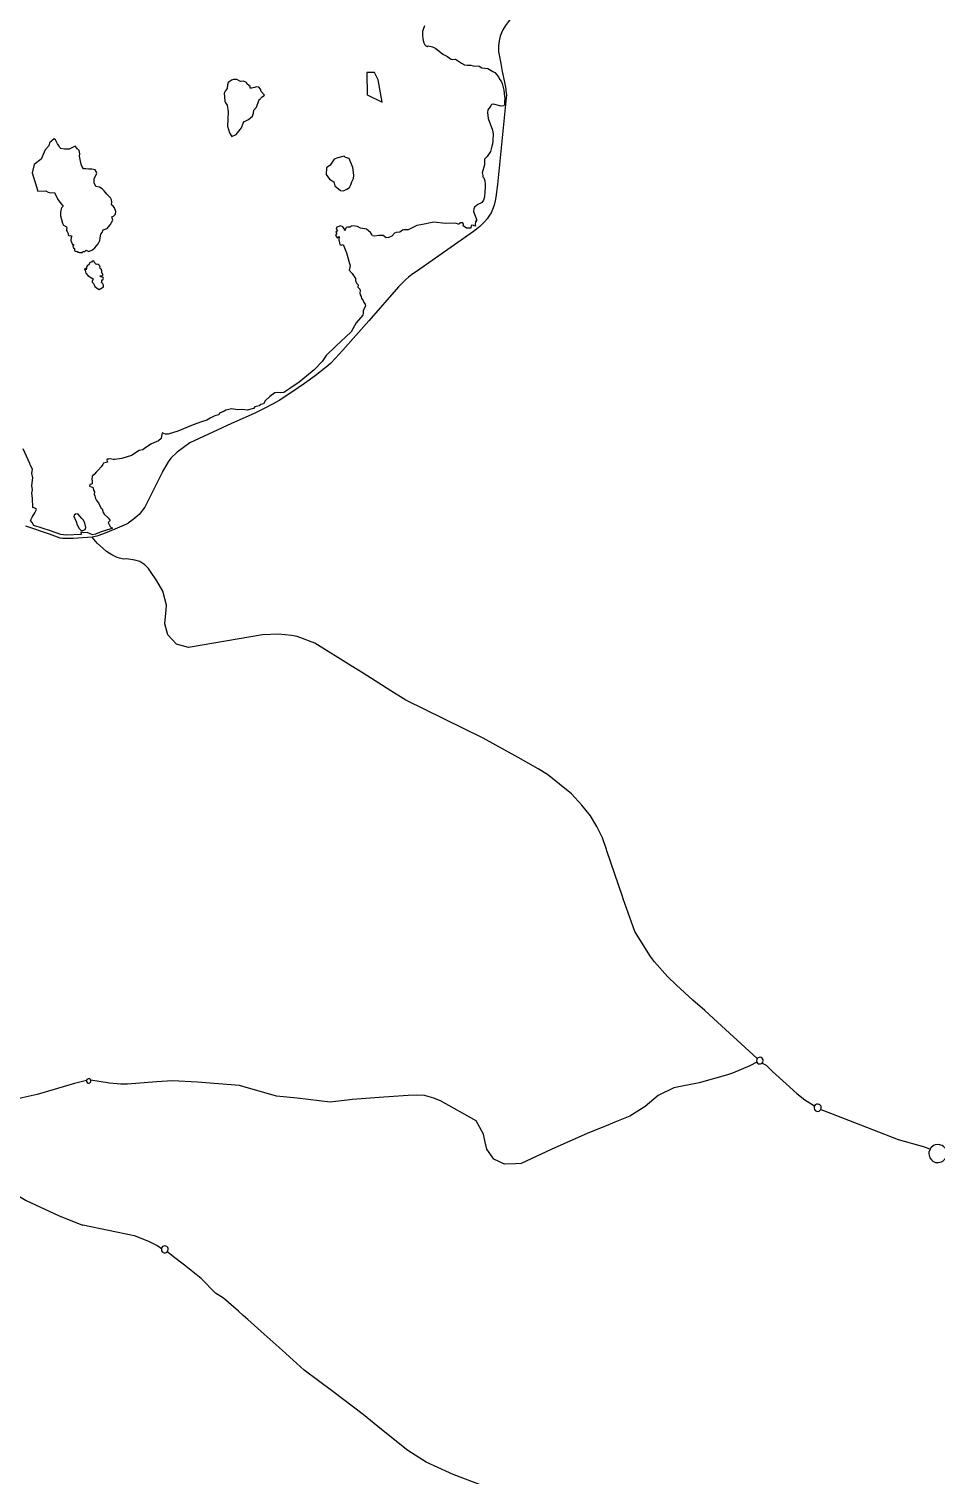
# Model space of a CAD drawing. Extents: x 0 to 452, y 0 to 685.
# Drawn here: x 127.9 to 170.4, y 422.4 to 490.2 of the extents above; entities that cross this region are included whole.
import ezdxf

# ---------------------------------------------------------------- set-up
doc = ezdxf.new("R2010")
doc.units = 0
doc.layers.get('0').update_dxf_attribs({"linetype": 'CONTINUOUS'})

msp = doc.modelspace()

# ---------------------------------------------------------------- linework, layer by layer
at = {"color": 2}
for points in [[(150.744149, 491.001623), (150.37263, 490.544114), (150.238134, 490.357804), (150.115764, 490.149444), (150.051823, 490.017153), (149.990087, 489.858403), (149.959219, 489.720599), (149.923941, 489.550825), (149.901893, 489.373333), (149.899687, 489.250963), (149.911814, 489.125287), (149.931658, 488.989687), (150.011033, 488.576276), (150.082691, 488.202552), (150.189627, 487.704253), (150.232622, 487.473845), (150.249158, 487.35809), (150.256875, 487.297457), (150.269002, 487.205955), (150.275616, 487.114453), (150.272309, 486.970035)], [(150.272309, 486.970035), (149.853386, 482.905373), (149.783932, 482.308958), (149.751962, 482.139184), (149.700148, 481.940746), (149.630694, 481.734592), (149.557934, 481.576944), (149.46092, 481.421502)], [(149.46092, 481.421502), (149.374931, 481.29362), (149.258073, 481.154713), (149.038689, 480.946354), (148.879939, 480.80855), (148.735521, 480.708229), (146.070946, 478.839609), (145.887943, 478.723854), (145.689505, 478.571719), (145.540677, 478.439427), (145.359879, 478.255321), (145.216562, 478.116415), (143.826398, 476.52671), (142.613724, 475.140955), (142.274175, 474.765026), (142.032743, 474.518082), (141.830998, 474.342795), (141.310651, 473.942613), (140.81125, 473.58763), (140.214835, 473.179731), (139.625035, 472.791675), (139.347222, 472.63072), (138.929401, 472.416849), (138.452049, 472.182031), (137.399227, 471.713498), (135.440208, 470.809505), (134.840486, 470.366328), (134.54724, 470.078594), (134.419358, 469.911024), (134.150365, 469.434774), (134.13934, 469.411623), (133.336771, 467.787743), (133.065573, 467.447092), (132.789965, 467.207864), (132.552943, 467.044705), (132.526484, 467.025963), (132.463646, 466.992891), (131.919045, 466.75697), (131.398698, 466.543099), (131.081198, 466.437266), (130.864019, 466.379939)], [(130.864019, 466.379939), (129.973255, 466.327023), (129.471649, 466.328125), (129.366918, 466.340252), (128.854288, 466.528767), (127.750755, 466.899184)], [(132.336866, 465.356884), (132.146146, 465.396571), (132.040312, 465.436259), (131.780139, 465.556424), (131.540912, 465.708559), (131.102144, 466.109844), (130.864019, 466.379939)], [(132.466953, 465.363498), (132.336866, 465.356884)], [(135.369653, 461.206232), (134.821745, 461.377109), (134.41605, 461.809262), (134.272734, 462.328507), (134.325651, 462.981146), (134.33888, 463.195017), (134.181233, 463.849861), (133.900113, 464.344852), (133.560564, 464.822205), (133.497726, 464.919219), (133.336771, 465.091198), (133.092031, 465.235616), (132.862726, 465.309479), (132.466953, 465.363498)], [(162.03855, 441.953385), (160.166623, 443.651128), (159.582335, 444.199037), (159.015686, 444.69513), (158.250599, 445.389662), (157.832778, 445.799766), (157.225338, 446.487682), (157.076511, 446.670686), (157.029106, 446.729114), (156.303707, 447.898793), (155.756901, 449.439991), (155.718316, 449.551337), (154.992917, 451.677925), (154.966458, 451.755095), (154.782352, 452.297491), (154.50895, 452.823351), (154.22342, 453.329366), (153.819931, 453.82546), (153.326042, 454.355729), (152.208177, 455.267439), (151.771615, 455.520998), (150.835651, 456.065599), (149.19303, 456.967387), (145.561623, 458.743403), (144.856068, 459.189887), (143.567326, 460.005686), (142.998472, 460.358463), (141.297422, 461.414592), (140.472804, 461.723273), (140.198299, 461.769575), (139.614011, 461.84454), (138.844514, 461.79934), (135.369653, 461.206232)], [(162.03855, 441.953385), (162.012092, 441.904878), (162.003273, 441.850859), (162.020912, 441.781406), (162.053984, 441.737309), (162.100287, 441.707543), (162.132257, 441.697621), (162.187379, 441.696519), (162.240295, 441.71526), (162.272266, 441.740616), (162.304236, 441.785816), (162.318568, 441.838732), (162.313056, 441.899366), (162.271163, 441.967717), (162.225963, 441.998585), (162.181866, 442.010712), (162.126745, 442.008507), (162.076033, 441.987561), (162.03855, 441.953385)], [(162.020912, 441.781406), (161.683568, 441.613837), (160.878793, 441.261059), (160.642873, 441.186094), (159.31224, 440.81237), (158.122717, 440.578655), (157.39842, 440.217057), (156.779957, 439.703325), (156.068889, 439.248021), (155.363333, 438.964696), (154.844088, 438.756337), (154.095538, 438.455373), (152.380156, 437.684774), (150.967943, 437.031033), (150.702257, 437.018906), (150.186319, 436.995755), (149.695738, 437.241597), (149.358394, 437.707925), (149.314297, 437.907465), (149.301068, 437.948255), (149.206259, 438.407969), (148.867812, 439.038559), (147.186606, 439.972318), (146.913203, 440.078151)], [(162.272266, 441.740616), (162.44645, 441.635885), (162.688984, 441.40217), (162.746311, 441.345946), (163.38572, 440.761658), (163.895043, 440.309662), (164.262153, 440.020825), (164.720764, 439.738602)], [(130.601641, 440.929227), (130.036094, 440.787014), (128.288741, 440.271076), (127.573264, 440.114531), (126.957005, 439.972318)], [(130.757083, 440.817882), (130.786849, 440.846545), (130.804488, 440.89395), (130.797873, 440.944662), (130.77803, 440.97553), (130.748264, 440.997578), (130.712986, 441.008602), (130.675504, 441.005295), (130.642431, 440.989861), (130.617075, 440.963403), (130.601641, 440.929227), (130.602743, 440.876311), (130.630304, 440.831111), (130.675504, 440.805755), (130.717396, 440.80355), (130.757083, 440.817882)], [(146.913203, 440.078151), (146.879028, 440.09138), (146.431441, 440.215955), (146.078663, 440.235799), (145.674071, 440.225877), (144.534158, 440.13658), (143.048082, 440.026337), (142.943351, 440.01421), (142.017309, 439.901762), (140.477213, 440.1002), (139.508177, 440.18178), (138.040842, 440.613932), (137.774054, 440.683385), (135.801806, 440.849852), (134.626615, 440.912691), (133.878064, 440.854262), (132.518768, 440.749531), (132.212292, 440.748429), (131.68092, 440.799141), (130.797873, 440.944662)], [(164.86849, 439.820182), (164.810061, 439.81026), (164.757144, 439.780495), (164.720764, 439.738602), (164.698715, 439.683481), (164.696511, 439.622847), (164.718559, 439.560009), (164.757144, 439.513707), (164.808958, 439.483941), (164.882821, 439.475121), (164.94125, 439.490556), (164.989757, 439.525833), (165.01842, 439.564418), (165.038264, 439.620642), (165.036059, 439.681276), (165.025035, 439.718759), (164.990859, 439.768368), (164.942352, 439.803646), (164.86849, 439.820182)], [(165.01842, 439.564418), (165.469314, 439.397951), (167.443768, 438.628455), (168.639905, 438.157717), (169.874627, 437.813759), (170.133698, 437.711232)], [(170.521754, 437.07513), (170.666172, 437.108203), (170.736727, 437.145686), (170.843663, 437.247109), (170.884453, 437.313255), (170.927448, 437.509488), (170.867917, 437.71895), (170.770903, 437.830295), (170.702552, 437.876597), (170.528368, 437.925104), (170.381745, 437.908568), (170.291345, 437.869982), (170.177795, 437.775174), (170.133698, 437.711232), (170.084088, 437.572326), (170.077474, 437.48303), (170.128186, 437.297821), (170.205356, 437.212934), (170.26158, 437.150095), (170.396076, 437.088359), (170.521754, 437.07513)], [(123.204332, 435.869071), (123.317882, 435.822769), (123.762162, 435.848125), (124.350859, 435.905451), (124.841441, 435.930807), (125.409193, 435.946241), (125.711259, 435.966085), (126.034271, 435.994748), (126.281215, 435.998056), (126.823611, 435.859149), (127.767292, 435.301319), (129.279826, 434.593559), (130.407613, 434.147075), (130.431866, 434.162509), (132.825243, 433.656493), (133.503238, 433.401832), (133.942005, 433.176936), (134.11178, 433.056771)], [(134.431484, 432.997239), (134.425972, 433.053463), (134.401719, 433.105278), (134.366441, 433.141658), (134.315729, 433.167014), (134.259505, 433.173628), (134.215408, 433.164809), (134.164696, 433.137248), (134.128316, 433.094253), (134.11178, 433.056771), (134.105165, 433.000547), (134.118394, 432.94322), (134.150365, 432.896918), (134.163594, 432.886996), (134.196667, 432.862743), (134.238559, 432.849514), (134.295886, 432.848412), (134.348802, 432.868255), (134.37967, 432.890304), (134.413845, 432.935503), (134.431484, 432.997239)], [(149.262483, 421.892457), (147.789636, 422.466823), (147.60553, 422.545095), (146.515226, 423.037882), (145.65092, 423.58579), (144.423915, 424.57467), (143.558507, 425.276918), (142.146293, 426.342969), (140.794713, 427.353898), (139.768351, 428.279939), (138.918377, 429.037309), (138.152187, 429.730738), (137.944931, 429.917049), (137.721137, 430.114384), (137.011172, 430.72513), (136.646268, 430.96105), (135.966068, 431.642352), (135.187752, 432.269635), (134.671814, 432.662101), (134.498733, 432.795495), (134.37967, 432.890304)]]:
    msp.add_lwpolyline(points, dxfattribs=at)
at = {"color": 7}
for points in [[(146.439158, 490.340165), (146.377422, 490.165981), (146.345451, 490.082196), (146.350963, 489.862812), (146.357578, 489.766901), (146.369705, 489.650043), (146.4127, 489.5398), (146.461207, 489.450503), (146.506406, 489.411918), (146.55822, 489.38105), (146.606727, 489.403099), (146.817292, 489.362309), (146.974939, 489.275217), (147.299054, 489.019453), (147.51954, 488.912517), (147.617656, 488.830937), (147.691519, 488.779123), (147.744436, 488.770304), (147.878932, 488.783533), (147.895469, 488.778021), (148.175486, 488.5873), (148.311085, 488.51895), (148.451094, 488.498003), (148.603229, 488.496901), (148.718984, 488.467135), (148.99349, 488.446189), (149.129088, 488.378941), (149.400287, 488.34697), (149.647231, 488.211371), (149.738733, 488.154045), (149.899687, 487.946788), (149.949297, 487.848672), (150.036389, 487.749453), (150.079384, 487.637005), (150.152144, 487.334939), (150.176398, 487.189418), (150.189627, 487.022951), (150.206163, 486.957908), (150.190729, 486.793646), (150.18191, 486.688915), (150.171988, 486.628281), (150.153247, 486.599618), (150.037491, 486.581979), (149.673689, 486.666866), (149.577778, 486.655842), (149.540295, 486.602925), (149.401389, 486.406693), (149.389262, 486.285425), (149.421233, 486.00651), (149.620773, 485.459705), (149.654948, 485.277804), (149.643924, 484.97684), (149.622977, 484.797144), (149.593212, 484.70895), (149.533681, 484.457595), (149.377136, 484.21947), (149.248151, 484.097101), (149.249254, 483.83362), (149.148932, 483.458793), (149.172083, 483.334219), (149.180903, 483.272482), (149.213976, 483.222873), (149.264687, 483.083967), (149.288941, 482.924114), (149.287838, 482.756545), (149.266893, 482.573542), (149.245946, 482.333212), (149.208463, 482.171155), (149.131293, 482.069731), (149.114757, 482.047682), (148.93947, 481.963898), (148.784028, 481.849245), (148.755365, 481.767665), (148.737726, 481.639783), (148.893168, 481.245113), (148.863403, 481.206528), (148.865608, 481.156918), (148.851276, 481.202118), (148.828125, 481.128255), (148.821511, 481.068724), (148.809384, 481.011398), (148.823715, 480.957378), (148.757569, 480.973915), (148.71237, 481.00809), (148.627483, 480.988246), (148.604332, 480.869184), (148.565747, 480.866979), (148.497396, 480.860364), (148.414713, 480.862569), (148.248247, 480.9673), (148.263681, 481.034549), (148.23171, 481.112821), (148.132491, 481.107309), (148.066345, 481.066519), (148.042092, 481.029037), (147.906493, 481.096285), (147.423629, 481.080851), (146.872413, 481.151406), (146.266076, 481.011398), (146.076458, 480.986042), (145.671866, 480.789809), (145.474531, 480.792014), (145.402873, 480.76776), (145.277196, 480.676259), (145.105217, 480.667439), (145.032457, 480.624444), (144.911189, 480.484436), (144.763463, 480.420495), (144.634479, 480.417187), (144.49447, 480.524123), (144.285009, 480.525226), (144.107518, 480.486641), (143.996172, 480.510894), (143.973021, 480.559401), (143.903568, 480.667439), (143.716155, 480.81296), (143.431727, 480.863672), (143.291719, 480.936432), (143.183681, 480.955174), (143.009497, 480.966198), (142.947761, 480.907769), (142.832005, 480.908871), (142.768064, 480.889028), (142.733889, 480.838316), (142.705226, 480.732482), (142.676562, 480.854852), (142.618134, 480.924306), (142.508993, 480.978325), (142.332604, 480.912179), (142.291814, 480.816267), (142.355755, 480.732482), (142.278585, 480.672951), (142.329297, 480.591371), (142.265356, 480.528533), (142.36678, 480.397344), (142.446155, 480.472309), (142.425208, 480.316866), (142.478125, 480.104097), (142.52553, 480.058898), (142.630261, 480.094175), (142.777986, 479.705017), (142.947761, 479.096476), (142.908073, 478.896936), (143.043672, 478.732674), (143.202422, 478.501163), (143.199115, 478.416276), (143.247622, 478.285087), (143.335816, 478.212326), (143.312665, 478.092162), (143.406372, 477.999557), (143.42842, 477.932309), (143.404167, 477.829783), (143.427318, 477.739384), (143.476927, 477.664418), (143.485747, 477.572917), (143.564019, 477.47921), (143.598194, 477.386606), (143.652213, 477.300616), (143.679774, 477.200295), (143.560712, 477.000755), (143.565122, 476.881693), (143.552995, 476.789088), (143.236597, 476.423082), (142.995165, 476.006363), (142.289609, 475.336085), (141.834306, 474.901727), (141.647995, 474.609583), (141.265451, 474.22704), (140.903854, 473.922769), (140.567613, 473.647162), (140.134358, 473.35171), (139.838906, 473.160989), (139.686771, 473.143351), (139.54566, 473.168707), (139.41888, 473.140043), (139.193984, 472.979088), (138.969088, 472.778446), (138.899636, 472.638437), (138.767344, 472.59875), (138.693481, 472.544731), (138.486224, 472.496224), (138.416771, 472.414644), (138.129037, 472.331962), (138.023203, 472.347396), (137.882092, 472.361727), (137.693576, 472.347396), (137.393715, 472.39921), (137.204097, 472.349601), (137.12362, 472.338576), (137.054167, 472.292274), (136.827066, 472.187543), (136.796198, 472.11809), (136.616502, 472.070686), (136.393811, 471.960443), (136.230651, 471.860121), (135.990321, 471.795078), (135.596754, 471.639635), (134.875764, 471.345287), (134.42046, 471.212995), (134.301398, 471.212995), (134.145955, 471.273628), (134.121701, 471.209687), (134.089731, 471.012352), (133.964054, 470.896597), (133.643247, 470.763203), (133.331259, 470.546024), (133.233143, 470.480981), (133.061163, 470.440191), (132.703976, 470.203168), (132.245365, 470.073082), (131.904713, 470.028984), (131.847387, 470.02678), (131.722813, 470.059852), (131.643438, 470.032292), (131.568472, 470.043316), (131.547526, 469.994809), (131.587213, 469.892283), (131.390981, 469.850391), (131.354601, 469.784245), (131.288455, 469.677309), (131.140729, 469.520764), (131.05033, 469.432569), (130.947804, 469.326736), (130.868429, 469.245156), (130.839766, 469.093021), (130.865122, 469.034592), (130.861814, 468.882457), (130.824332, 468.862613), (130.755981, 468.843871), (130.735035, 468.776623), (130.813307, 468.734731), (130.886068, 468.721502), (130.919141, 468.587005), (130.963238, 468.513142), (130.954418, 468.401797), (130.983082, 468.313602), (131.023872, 468.195642), (131.069071, 468.101936), (131.164983, 467.998307), (131.216797, 467.848377), (131.276328, 467.737031), (131.335859, 467.705061), (131.373342, 467.533082), (131.421849, 467.455912), (131.619184, 467.28283), (131.710686, 467.161562), (131.614774, 467.067856), (131.706276, 466.88375), (131.753681, 466.833038), (131.820929, 466.805477), (131.781241, 466.790043), (131.445, 466.677595)], [(144.452578, 486.75947), (144.269575, 487.812292), (144.092083, 488.161762), (143.741511, 488.16066), (143.749227, 487.104531), (144.452578, 486.75947)], [(137.291189, 485.331823), (137.413559, 485.160946), (137.610894, 485.246936), (137.735469, 485.404583), (137.866658, 485.562231), (137.937213, 485.777205), (137.993437, 485.857682), (138.040842, 485.881936), (138.19408, 485.956901), (138.370469, 486.114549), (138.418976, 486.258967), (138.442127, 486.389054), (138.55678, 486.533472), (138.681354, 486.850972), (138.712222, 486.88625), (138.729861, 486.907196), (138.758524, 486.945781), (138.831285, 487.011927), (138.931606, 487.100121), (138.787187, 487.268793), (138.757422, 487.376832), (138.671432, 487.469436), (138.563394, 487.48046), (138.463073, 487.448489), (138.338498, 487.426441), (138.273455, 487.426441), (138.265738, 487.502509), (138.121319, 487.607239), (138.100373, 487.692127), (137.955955, 487.754965), (137.810434, 487.740634), (137.64066, 487.831033), (137.480807, 487.831033), (137.39592, 487.80237), (137.316545, 487.730712), (137.231658, 487.689922), (137.201893, 487.581884), (137.183151, 487.413212), (137.090547, 487.288637), (137.047552, 487.189418), (137.064088, 487.021849), (137.083932, 486.813489), (137.110391, 486.734114), (137.184254, 486.621667), (137.234965, 486.309679), (137.225043, 485.967925), (137.198585, 485.64822), (137.291189, 485.331823)], [(131.378854, 480.790912), (131.557448, 480.846033), (131.711788, 481.021319), (131.828646, 481.242908), (131.790061, 481.390634), (131.862821, 481.423707), (131.960938, 481.52513), (131.978576, 481.636476), (131.909123, 481.811762), (131.841875, 481.888932), (131.773524, 481.950668), (131.786754, 482.085165), (131.772422, 482.184384), (131.725018, 482.289114), (131.550833, 482.452274), (131.419644, 482.608819), (131.325937, 482.709141), (131.20467, 482.788516), (131.034896, 482.816076), (130.952213, 482.985851), (130.962136, 483.196415), (131.075686, 483.426823), (131.049227, 483.51612), (131.001823, 483.594392), (130.849687, 483.63408), (130.695347, 483.619748), (130.570773, 483.649514), (130.450608, 483.645104), (130.380052, 483.766371), (130.343672, 483.864488), (130.321623, 484.010009), (130.26099, 484.2327), (130.287448, 484.35066), (130.247761, 484.501693), (130.169488, 484.576658), (130.070269, 484.701232), (129.790252, 484.562326), (129.558741, 484.566736), (129.388967, 484.602014), (129.331641, 484.658238), (129.301875, 484.734306), (129.234627, 484.810373), (129.139818, 484.999991), (129.076979, 485.051806), (128.867518, 484.865495), (128.82342, 484.713359), (128.656953, 484.528151), (128.475052, 484.090486), (128.145425, 483.841337), (128.042899, 483.449974), (128.321814, 482.588976), (128.694436, 482.608819), (128.799167, 482.544878), (128.916024, 482.51401), (129.089106, 482.527239)], [(142.637977, 482.614332), (142.804444, 482.682682), (142.926814, 482.768672), (142.981936, 482.888837), (143.03816, 483.03546), (143.116432, 483.197517), (143.130764, 483.35296), (143.086667, 483.70684), (142.912483, 484.123559), (142.742708, 484.166554), (142.669948, 484.239314), (142.370087, 484.163246), (142.204722, 484.099306), (142.016207, 483.822595), (141.842023, 483.682587), (141.832101, 483.381623), (141.982031, 483.158932), (142.190391, 483.028845), (142.231181, 482.839227), (142.500174, 482.63197), (142.637977, 482.614332)], [(129.089106, 482.527239), (129.155252, 482.394948), (129.272109, 482.194306), (129.396684, 482.015712), (129.50803, 481.896649)], [(129.50803, 481.896649), (129.447396, 481.833811), (129.408811, 481.76105), (129.379045, 481.608915), (129.380148, 481.440243), (129.466137, 481.102899), (129.525668, 481.003681), (129.654653, 480.924306), (129.676701, 480.840521)], [(129.676701, 480.840521), (129.66237, 480.814062), (129.654653, 480.786502), (129.665677, 480.745712), (129.686623, 480.708229), (129.713082, 480.670746), (129.732925, 480.620035), (129.740643, 480.553889), (129.764896, 480.515304), (129.792457, 480.500972), (129.846476, 480.513099), (129.880651, 480.505382), (129.907109, 480.483333)], [(129.907109, 480.483333), (129.875139, 480.423802), (129.865217, 480.287101), (129.936875, 480.10079), (129.983177, 480.090868), (129.97987, 480.048976), (129.958924, 480.012595), (129.986484, 479.936528), (130.034991, 479.907864), (130.040504, 479.808646), (130.060347, 479.77888), (130.106649, 479.773368), (130.159566, 479.777778), (130.182717, 479.7425), (130.270912, 479.724861), (130.404306, 479.714939), (130.412023, 479.748012), (130.45171, 479.772266), (130.525573, 479.776675), (130.587309, 479.82408), (130.698655, 479.776675), (130.884965, 479.848333)], [(130.884965, 479.848333), (130.984184, 479.948655), (131.138524, 480.123941), (131.21349, 480.279384), (131.242153, 480.416085), (131.264201, 480.584757), (131.332552, 480.655312), (131.378854, 480.790912)], [(131.389879, 478.113107), (131.388776, 478.185868), (131.350191, 478.283984), (131.301684, 478.300521), (131.314913, 478.367769), (131.308299, 478.443837), (131.368932, 478.44053), (131.398698, 478.502266), (131.382162, 478.55408), (131.247665, 478.579436), (131.237743, 478.63566), (131.334757, 478.621328), (131.364523, 478.658811), (131.364523, 478.691884), (131.345781, 478.731571), (131.308299, 478.767951), (131.319323, 478.812049), (131.310504, 478.889219), (131.29066, 478.946545), (131.256484, 478.977413), (131.216797, 478.98513), (131.234436, 479.028125), (131.207977, 479.116319), (131.158368, 479.1527), (131.12309, 479.153802), (131.064662, 479.172543), (131.034896, 479.165929), (130.996311, 479.224357), (130.965443, 479.249713), (130.955521, 479.314757), (130.856302, 479.320269), (130.826537, 479.267352), (130.754879, 479.255226), (130.698655, 479.147187), (130.674401, 479.129549), (130.634713, 479.092066), (130.602743, 479.014896), (130.601641, 478.956467), (130.586207, 478.955364), (130.575182, 478.91237), (130.541007, 478.966389), (130.506832, 478.952057), (130.513446, 478.91678), (130.541007, 478.872682), (130.561953, 478.74921), (130.677708, 478.63566), (130.910321, 478.486832), (130.900399, 478.419583), (130.859609, 478.408559), (130.867326, 478.326979), (130.920243, 478.270755), (130.953316, 478.210121), (130.987491, 478.124132), (131.104349, 478.030425), (131.194748, 477.99184), (131.273021, 478.034835), (131.389879, 478.113107)], [(131.445, 466.677595), (131.289557, 466.625781), (131.017257, 466.52546), (130.870634, 466.496797), (130.624792, 466.597118), (130.471554, 466.581684), (130.337057, 466.622474), (130.353594, 466.504514), (129.637014, 466.472543), (129.395582, 466.514436), (128.916024, 466.676493), (128.126684, 466.927847), (128.050616, 467.072266), (127.965729, 467.171484), (128.044002, 467.321415), (128.176293, 467.51875), (128.249054, 467.6775), (128.179601, 467.735929), (128.07928, 467.770104), (128.072665, 468.216588), (128.02967, 468.451406), (128.061641, 468.605746), (128.032977, 468.797569), (128.081484, 469.164679), (128.032977, 469.359809), (128.07046, 469.573681), (127.955807, 469.772118), (127.942578, 469.838264), (127.633898, 470.521771)], [(130.077986, 467.466936), (130.017352, 467.416224), (129.996406, 467.340156), (130.044913, 467.260781), (130.109957, 467.122977), (130.159566, 466.967535), (130.251068, 466.794453), (130.353594, 466.694132), (130.426354, 466.691927), (130.538802, 466.749253), (130.564158, 466.833038), (130.517856, 467.033681), (130.46053, 467.185816), (130.375643, 467.254167), (130.283038, 467.362205), (130.209175, 467.457014), (130.155156, 467.483472), (130.077986, 467.466936)]]:
    msp.add_lwpolyline(points, dxfattribs=at)

doc.saveas('drawing.dxf')
